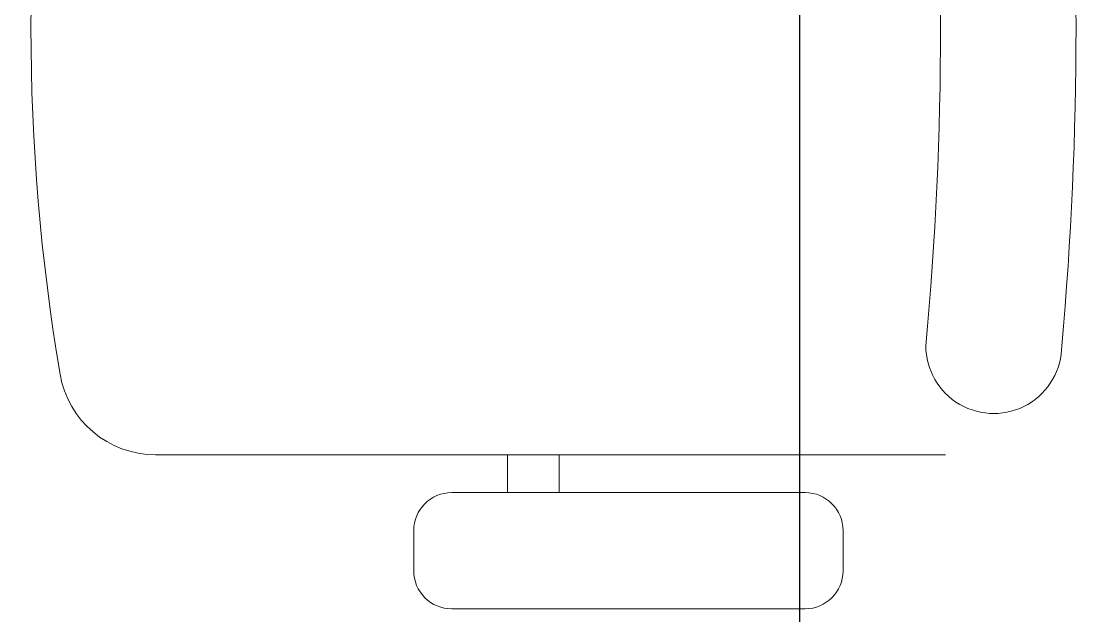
# Model space of a CAD drawing. Header units: inches. Extents: x -12418 to 57169, y -29325 to 19878.
# Drawn here: x 48198 to 48745, y -10513 to -10206 of the extents above; entities that cross this region are included whole.
import ezdxf

# ---------------------------------------------------------------- set-up
doc = ezdxf.new("R2010")
doc.units = ezdxf.units.IN
doc.header["$LTSCALE"] = 25
doc.header["$MEASUREMENT"] = 0
doc.layers.get('0').update_dxf_attribs({"color": 8})
doc.layers.add('00-Ground Floor$0$False Ceiling', color=251, linetype='Continuous')
doc.layers.add('00-Ground Floor$0$LOADING', color=253, linetype='Continuous', lineweight=5)
doc.layers.add('00-Ground Floor$0$NEW Wall', color=166, linetype='Continuous', lineweight=5)

# ---------------------------------------------------------------- blocks, each defined once
blk = doc.blocks.new('*X547')
at = {"color": 0}
for p, q in [((5, 3), (5, 3)), ((5, 3), (5, 3)), ((5, 3), (5, 3)), ((5, 3), (5, 3)), ((5, 3), (5, 3)), ((5, 3), (5, 3)), ((5, 3), (5, 3)), ((5, 3), (5, 3)), ((5, 3), (5, 3)), ((5, 3), (5, 3)), ((5, 3), (5, 3)), ((5, 3), (5, 3)), ((5, 3), (5, 3)), ((5, 3), (5, 3)), ((5, 3), (5, 3)), ((5, 3), (5, 3)), ((5, 3), (5, 3)), ((5, 3), (5, 3)), ((5, 3), (5, 3)), ((5, 3), (5, 3)), ((5, 3), (5, 3)), ((5, 3), (5, 3)), ((5, 3), (5, 3)), ((5, 3), (5, 3)), ((5, 3), (5, 3)), ((5, 3), (5, 3)), ((5, 3), (5, 3)), ((5, 3), (5, 3)), ((5, 3), (5, 3)), ((5, 3), (5, 3)), ((5, 3), (5, 3)), ((5, 3), (5, 3)), ((5, 3), (5, 3)), ((5, 3), (5, 3)), ((5, 3), (5, 3)), ((5, 3), (5, 3)), ((5, 3), (5, 3)), ((5, 3), (5, 3)), ((5, 3), (5, 3)), ((5, 3), (5, 3)), ((5, 3), (5, 3)), ((5, 3), (5, 3)), ((5, 3), (5, 3)), ((5, 3), (5, 3)), ((5, 3), (5, 3)), ((5, 3), (5, 3)), ((5, 3), (5, 3)), ((5, 3), (5, 3)), ((5, 3), (5, 3)), ((5, 3), (5, 3)), ((5, 3), (5, 3)), ((5, 3), (5, 3)), ((5, 3), (5, 3)), ((5, 3), (5, 3)), ((5, 3), (5, 3)), ((5, 3), (5, 3)), ((5, 3), (5, 3)), ((5, 3), (5, 3)), ((5, 3), (5, 3)), ((5, 3), (5, 3)), ((5, 3), (5, 3)), ((5, 3), (5, 3)), ((5, 3), (5, 3)), ((5, 3), (5, 3)), ((5, 3), (5, 3)), ((5, 3), (5, 3)), ((6, 3), (5, 3)), ((5, 3), (5, 3)), ((6, 3), (5, 3)), ((5, 3), (5, 3)), ((6, 3), (5, 3)), ((5, 3), (5, 3)), ((6, 3), (5, 3)), ((5, 3), (5, 3)), ((5, 3), (5, 3)), ((5, 3), (5, 3)), ((5, 3), (5, 3)), ((5, 3), (5, 3)), ((5, 3), (5, 3)), ((5, 3), (5, 3)), ((5, 3), (5, 3)), ((5, 3), (5, 3)), ((5, 3), (5, 3)), ((5, 3), (5, 3)), ((5, 3), (5, 3)), ((5, 3), (5, 3)), ((5, 3), (5, 3)), ((5, 3), (5, 3)), ((5, 3), (5, 3)), ((5, 3), (5, 3)), ((5, 3), (5, 3)), ((5, 3), (5, 3)), ((5, 3), (5, 3)), ((5, 3), (5, 3)), ((5, 3), (5, 3)), ((5, 3), (5, 3)), ((6, 3), (6, 3)), ((6, 3), (6, 3)), ((6, 3), (6, 3)), ((6, 3), (6, 3)), ((6, 3), (6, 3)), ((6, 3), (6, 3)), ((6, 3), (6, 3)), ((6, 3), (6, 3)), ((6, 3), (6, 3)), ((6, 3), (6, 3)), ((6, 3), (6, 3)), ((6, 3), (6, 3)), ((6, 3), (6, 3)), ((6, 3), (6, 3)), ((6, 3), (6, 3)), ((6, 3), (6, 3)), ((6, 3), (6, 3)), ((6, 3), (6, 3)), ((6, 3), (6, 3)), ((6, 3), (6, 3)), ((6, 3), (6, 3)), ((6, 3), (6, 3)), ((6, 3), (6, 3)), ((6, 3), (6, 3)), ((6, 3), (6, 3)), ((6, 3), (6, 3)), ((6, 3), (6, 3)), ((6, 3), (6, 3)), ((6, 3), (6, 3)), ((6, 3), (6, 3)), ((6, 3), (6, 3)), ((6, 3), (6, 3)), ((6, 3), (6, 3)), ((6, 3), (6, 3)), ((6, 3), (6, 3)), ((6, 3), (6, 3)), ((6, 3), (6, 3)), ((6, 3), (6, 3)), ((6, 3), (6, 3)), ((6, 3), (6, 3)), ((6, 3), (6, 3)), ((6, 3), (6, 3)), ((6, 3), (6, 3)), ((6, 3), (6, 3)), ((6, 3), (6, 3)), ((6, 3), (6, 3)), ((6, 3), (6, 3)), ((6, 3), (6, 3)), ((6, 3), (6, 3)), ((6, 3), (6, 3)), ((6, 3), (6, 3)), ((6, 3), (6, 3)), ((6, 3), (6, 3)), ((6, 3), (6, 3)), ((6, 3), (6, 3)), ((6, 3), (6, 3)), ((6, 3), (6, 3)), ((6, 3), (6, 3)), ((6, 3), (6, 3)), ((6, 3), (6, 3)), ((6, 3), (6, 3)), ((6, 3), (6, 3)), ((6, 3), (6, 3)), ((6, 3), (6, 3)), ((6, 3), (6, 3)), ((6, 3), (6, 3)), ((6, 3), (6, 3)), ((6, 3), (6, 3)), ((6, 3), (6, 3)), ((6, 3), (6, 3)), ((6, 3), (6, 3)), ((6, 3), (6, 3)), ((6, 3), (6, 3)), ((6, 3), (6, 3)), ((6, 3), (6, 3)), ((6, 3), (6, 3)), ((6, 3), (6, 3)), ((6, 3), (6, 3)), ((6, 3), (6, 3)), ((6, 3), (6, 3)), ((6, 3), (6, 3)), ((6, 3), (6, 3)), ((6, 3), (6, 3)), ((6, 3), (6, 3)), ((6, 3), (6, 3)), ((6, 3), (6, 3)), ((6, 3), (6, 3)), ((6, 3), (6, 3)), ((6, 3), (6, 3)), ((6, 3), (6, 3)), ((6, 3), (6, 3)), ((6, 3), (6, 3)), ((6, 3), (6, 3)), ((6, 3), (6, 3)), ((6, 3), (6, 3)), ((6, 3), (6, 3)), ((6, 3), (6, 3)), ((6, 3), (6, 3)), ((6, 3), (6, 3)), ((6, 3), (6, 3)), ((6, 3), (6, 3)), ((6, 3), (6, 3)), ((6, 3), (6, 3)), ((6, 3), (6, 3)), ((6, 3), (6, 3)), ((6, 3), (6, 3)), ((6, 3), (6, 3)), ((6, 3), (6, 3)), ((6, 3), (6, 3)), ((6, 3), (6, 3)), ((6, 3), (6, 3)), ((6, 3), (6, 3)), ((6, 3), (6, 3)), ((6, 3), (6, 3)), ((6, 3), (6, 3)), ((6, 3), (6, 3)), ((6, 3), (6, 3)), ((6, 3), (6, 3)), ((6, 3), (6, 3)), ((6, 3), (6, 3)), ((6, 3), (6, 3)), ((6, 3), (6, 3)), ((6, 3), (6, 3)), ((6, 3), (6, 3)), ((6, 3), (6, 3)), ((6, 3), (6, 3)), ((6, 3), (6, 3)), ((6, 3), (6, 3)), ((6, 3), (6, 3)), ((6, 3), (6, 3)), ((6, 3), (6, 3)), ((6, 3), (6, 3)), ((6, 3), (6, 3)), ((6, 3), (6, 3)), ((6, 3), (6, 3)), ((6, 3), (6, 3)), ((6, 3), (6, 3)), ((6, 3), (6, 3)), ((6, 3), (6, 3)), ((6, 3), (6, 3)), ((6, 3), (6, 3)), ((6, 3), (6, 3)), ((6, 3), (6, 3)), ((6, 3), (6, 3)), ((6, 3), (6, 3)), ((6, 3), (6, 3)), ((6, 3), (6, 3)), ((6, 3), (6, 3)), ((6, 3), (6, 3)), ((6, 3), (6, 3)), ((6, 3), (6, 3)), ((6, 3), (6, 3)), ((6, 3), (6, 3)), ((6, 3), (6, 3)), ((6, 3), (6, 3)), ((6, 3), (6, 3)), ((6, 3), (6, 3)), ((6, 3), (6, 3)), ((6, 3), (6, 3)), ((6, 3), (6, 3)), ((6, 3), (6, 3)), ((6, 3), (6, 3)), ((6, 3), (6, 3)), ((6, 3), (6, 3)), ((6, 3), (6, 3)), ((6, 3), (6, 3)), ((6, 3), (6, 3)), ((6, 3), (6, 3)), ((6, 3), (6, 3)), ((6, 3), (6, 3)), ((6, 3), (6, 3)), ((6, 3), (6, 3)), ((6, 3), (6, 3)), ((6, 3), (6, 3)), ((6, 3), (6, 3)), ((6, 3), (6, 3)), ((6, 3), (6, 3)), ((6, 3), (6, 3)), ((6, 3), (6, 3)), ((6, 3), (6, 3)), ((6, 3), (6, 3)), ((6, 3), (6, 3)), ((6, 3), (6, 3)), ((6, 3), (6, 3)), ((6, 3), (6, 3)), ((6, 3), (6, 3)), ((6, 3), (6, 3)), ((6, 3), (6, 3)), ((6, 3), (6, 3)), ((6, 3), (6, 3)), ((6, 3), (6, 3)), ((6, 3), (6, 3)), ((6, 3), (6, 3)), ((6, 3), (6, 3)), ((6, 3), (6, 3)), ((6, 3), (6, 3)), ((6, 3), (6, 3)), ((6, 3), (6, 3)), ((6, 3), (6, 3)), ((6, 3), (6, 3)), ((6, 3), (6, 3)), ((6, 3), (6, 3)), ((6, 3), (6, 3)), ((6, 3), (6, 3)), ((6, 3), (5, 3)), ((6, 3), (5, 3)), ((6, 3), (5, 3)), ((6, 3), (5, 3)), ((6, 3), (5, 3)), ((6, 3), (6, 3)), ((6, 3), (6, 3)), ((6, 3), (6, 3)), ((6, 3), (6, 3)), ((6, 3), (6, 3)), ((6, 3), (6, 3)), ((6, 3), (6, 3)), ((6, 3), (6, 3)), ((6, 3), (6, 3)), ((6, 3), (6, 3)), ((6, 3), (6, 3)), ((6, 3), (6, 3)), ((6, 3), (6, 3)), ((6, 3), (6, 3)), ((6, 3), (6, 3)), ((6, 3), (6, 3)), ((6, 3), (6, 3)), ((6, 3), (6, 3)), ((6, 3), (6, 3)), ((6, 3), (6, 3)), ((6, 3), (6, 3)), ((6, 3), (6, 3)), ((6, 3), (6, 3)), ((6, 3), (6, 3)), ((6, 3), (6, 3)), ((6, 3), (6, 3)), ((6, 3), (6, 3)), ((6, 3), (6, 3)), ((6, 3), (6, 3)), ((6, 3), (6, 3)), ((6, 3), (6, 3)), ((6, 3), (6, 3)), ((6, 3), (6, 3)), ((6, 3), (6, 3)), ((6, 3), (6, 3)), ((6, 3), (6, 3)), ((6, 3), (6, 3)), ((6, 3), (6, 3)), ((6, 3), (6, 3)), ((6, 3), (6, 3)), ((6, 3), (6, 3)), ((6, 3), (6, 3)), ((6, 3), (6, 3)), ((6, 3), (6, 3)), ((6, 3), (6, 3)), ((6, 3), (6, 3)), ((6, 3), (6, 3)), ((6, 3), (6, 3)), ((6, 3), (6, 3)), ((6, 3), (6, 3)), ((6, 3), (6, 3)), ((6, 3), (6, 3)), ((6, 3), (6, 3)), ((6, 3), (6, 3)), ((6, 3), (6, 3)), ((6, 3), (6, 3)), ((6, 3), (6, 3)), ((6, 3), (6, 3)), ((6, 3), (6, 3)), ((6, 3), (6, 3)), ((6, 3), (6, 3)), ((6, 3), (6, 3)), ((6, 3), (6, 3)), ((6, 3), (6, 3)), ((6, 3), (6, 3)), ((6, 3), (6, 3)), ((6, 3), (6, 3)), ((6, 3), (6, 3)), ((6, 3), (6, 3)), ((6, 3), (6, 3)), ((6, 3), (6, 3)), ((6, 3), (6, 3)), ((6, 3), (6, 3)), ((6, 3), (6, 3)), ((6, 3), (6, 3)), ((6, 3), (6, 3)), ((6, 3), (6, 3)), ((6, 3), (6, 3)), ((6, 3), (6, 3)), ((6, 3), (6, 3)), ((6, 3), (6, 3)), ((6, 3), (6, 3)), ((6, 3), (6, 3)), ((6, 3), (6, 3)), ((6, 3), (6, 3)), ((6, 3), (6, 3)), ((6, 3), (6, 3)), ((6, 3), (6, 3)), ((6, 3), (6, 3)), ((6, 3), (6, 3)), ((6, 3), (6, 3)), ((6, 3), (6, 3)), ((6, 3), (6, 3)), ((6, 3), (6, 3)), ((6, 3), (6, 3)), ((6, 3), (6, 3)), ((6, 3), (6, 3)), ((6, 3), (6, 3)), ((6, 3), (6, 3)), ((6, 3), (6, 3)), ((6, 3), (6, 3)), ((6, 3), (6, 3)), ((6, 3), (6, 3)), ((6, 3), (6, 3)), ((6, 3), (6, 3)), ((6, 3), (6, 3)), ((6, 3), (6, 3)), ((6, 3), (6, 3)), ((6, 3), (6, 3)), ((6, 3), (6, 3)), ((6, 3), (6, 3)), ((6, 3), (6, 3)), ((6, 3), (6, 3)), ((6, 3), (6, 3)), ((6, 3), (6, 3)), ((6, 3), (6, 3)), ((6, 3), (6, 3)), ((6, 3), (6, 3)), ((6, 3), (6, 3)), ((6, 3), (6, 3)), ((6, 3), (6, 3)), ((6, 3), (6, 3)), ((6, 3), (6, 3)), ((6, 3), (6, 3)), ((6, 3), (6, 3)), ((6, 3), (6, 3)), ((6, 3), (6, 3)), ((6, 3), (6, 3)), ((6, 3), (6, 3)), ((6, 3), (6, 3)), ((6, 3), (6, 3)), ((6, 3), (6, 3)), ((6, 3), (6, 3)), ((6, 3), (6, 3)), ((6, 3), (6, 3)), ((6, 3), (6, 3)), ((6, 3), (6, 3)), ((6, 3), (6, 3)), ((6, 3), (6, 3)), ((6, 3), (6, 3)), ((6, 3), (6, 3)), ((6, 3), (6, 3)), ((6, 3), (6, 3)), ((6, 3), (6, 3)), ((6, 3), (6, 3)), ((6, 3), (6, 3)), ((6, 3), (6, 3)), ((6, 3), (6, 3)), ((6, 3), (6, 3)), ((6, 3), (6, 3)), ((6, 3), (6, 3)), ((6, 3), (6, 3)), ((6, 3), (6, 3)), ((6, 3), (6, 3)), ((6, 3), (6, 3)), ((6, 3), (6, 3)), ((6, 3), (6, 3)), ((6, 3), (6, 3)), ((6, 3), (6, 3)), ((6, 3), (6, 3)), ((6, 3), (6, 3)), ((6, 3), (6, 3)), ((6, 3), (6, 3)), ((6, 3), (6, 3)), ((6, 3), (6, 3)), ((6, 3), (6, 3)), ((6, 3), (6, 3)), ((6, 3), (6, 3)), ((6, 3), (6, 3)), ((6, 3), (6, 3)), ((6, 3), (6, 3)), ((6, 3), (6, 3)), ((6, 3), (6, 3)), ((6, 3), (6, 3)), ((6, 3), (6, 3)), ((6, 3), (6, 3)), ((6, 3), (6, 3)), ((6, 3), (6, 3)), ((6, 3), (6, 3)), ((6, 3), (6, 3)), ((6, 3), (6, 3)), ((6, 3), (6, 3)), ((6, 3), (6, 3)), ((6, 3), (6, 3)), ((6, 3), (6, 3)), ((6, 3), (6, 3)), ((6, 3), (6, 3)), ((6, 3), (6, 3)), ((6, 3), (6, 3)), ((6, 3), (6, 3)), ((6, 3), (6, 3)), ((6, 3), (6, 3)), ((6, 3), (6, 3)), ((6, 3), (6, 3)), ((6, 3), (6, 3)), ((6, 3), (6, 3)), ((6, 3), (6, 3)), ((6, 3), (6, 3)), ((6, 3), (6, 3)), ((6, 3), (6, 3)), ((6, 3), (6, 3)), ((6, 3), (6, 3)), ((6, 3), (6, 3)), ((6, 3), (6, 3)), ((6, 3), (6, 3)), ((6, 3), (6, 3)), ((6, 3), (6, 3)), ((6, 3), (6, 3)), ((6, 3), (6, 3)), ((6, 3), (6, 3)), ((6, 3), (6, 3)), ((6, 3), (6, 3)), ((6, 3), (6, 3)), ((6, 3), (6, 3)), ((6, 3), (6, 3)), ((6, 3), (6, 3)), ((6, 3), (6, 3)), ((6, 3), (6, 3)), ((6, 3), (6, 3)), ((6, 3), (6, 3)), ((6, 3), (6, 3)), ((6, 3), (6, 3)), ((6, 3), (6, 3)), ((6, 3), (6, 3)), ((6, 3), (6, 3)), ((6, 3), (6, 3)), ((6, 3), (6, 3)), ((6, 3), (6, 3)), ((6, 3), (6, 3)), ((6, 3), (6, 3)), ((6, 3), (6, 3)), ((6, 3), (6, 3)), ((6, 3), (6, 3)), ((6, 3), (6, 3)), ((6, 3), (6, 3)), ((6, 3), (6, 3)), ((6, 3), (6, 3)), ((6, 3), (6, 3)), ((6, 3), (6, 3)), ((6, 3), (6, 3)), ((6, 3), (6, 3)), ((6, 3), (6, 3)), ((6, 3), (6, 3)), ((6, 3), (6, 3)), ((6, 3), (6, 3)), ((6, 3), (6, 3)), ((6, 3), (6, 3)), ((6, 3), (6, 3)), ((6, 3), (6, 3)), ((6, 3), (6, 3)), ((6, 3), (6, 3)), ((6, 3), (6, 3)), ((6, 3), (6, 3)), ((6, 3), (6, 3)), ((6, 3), (6, 3)), ((6, 3), (6, 3)), ((6, 3), (6, 3)), ((6, 3), (6, 3)), ((6, 3), (6, 3)), ((6, 3), (6, 3)), ((6, 3), (6, 3)), ((6, 3), (6, 3)), ((6, 3), (6, 3)), ((6, 3), (6, 3)), ((6, 3), (6, 3)), ((6, 3), (6, 3)), ((6, 3), (6, 3)), ((6, 3), (6, 3)), ((6, 3), (6, 3)), ((6, 3), (6, 3)), ((6, 3), (6, 3)), ((6, 3), (6, 3)), ((6, 3), (6, 3)), ((6, 3), (6, 3)), ((6, 3), (6, 3)), ((6, 3), (6, 3)), ((6, 3), (6, 3)), ((6, 3), (6, 3)), ((6, 3), (6, 3)), ((6, 3), (6, 3)), ((6, 3), (6, 3)), ((6, 3), (6, 3)), ((6, 3), (6, 3)), ((6, 3), (6, 3)), ((6, 3), (6, 3)), ((6, 3), (6, 3)), ((6, 3), (6, 3)), ((6, 3), (6, 3)), ((6, 3), (6, 3)), ((6, 3), (6, 3)), ((6, 3), (6, 3)), ((6, 3), (6, 3)), ((6, 3), (6, 3)), ((6, 3), (6, 3)), ((6, 3), (6, 3)), ((6, 3), (6, 3)), ((6, 3), (6, 3)), ((6, 3), (6, 3)), ((6, 3), (6, 3)), ((6, 3), (6, 3)), ((6, 3), (6, 3)), ((6, 3), (6, 3)), ((6, 3), (6, 3)), ((6, 3), (6, 3)), ((6, 3), (6, 3)), ((6, 3), (6, 3)), ((6, 3), (6, 3)), ((6, 3), (6, 3)), ((6, 3), (6, 3)), ((6, 3), (6, 3)), ((6, 3), (6, 3)), ((6, 3), (6, 3)), ((6, 3), (6, 3)), ((6, 3), (6, 3)), ((6, 3), (6, 3)), ((6, 3), (6, 3)), ((6, 3), (6, 3))]:
    blk.add_line(p, q, dxfattribs=at)
blk = doc.blocks.new('*X548')
at = {"color": 0}
for p, q in [((13, 1), (13, 1)), ((13, 1), (13, 1)), ((13, 1), (13, 1)), ((13, 1), (13, 1)), ((13, 1), (13, 1)), ((13, 1), (13, 1)), ((13, 1), (13, 1)), ((13, 1), (13, 1)), ((13, 1), (13, 1)), ((13, 1), (13, 1)), ((13, 1), (13, 1)), ((13, 1), (13, 1)), ((13, 1), (13, 1)), ((13, 1), (13, 1)), ((13, 1), (13, 1)), ((13, 1), (14, 1)), ((13, 1), (14, 1)), ((13, 1), (14, 1)), ((13, 1), (13, 1)), ((13, 1), (13, 1)), ((13, 1), (13, 1)), ((13, 1), (13, 1)), ((13, 1), (13, 1)), ((13, 1), (13, 1)), ((13, 1), (13, 1)), ((13, 1), (13, 1)), ((13, 1), (13, 1)), ((13, 1), (13, 1)), ((13, 1), (13, 1)), ((13, 1), (13, 1)), ((13, 1), (13, 1)), ((13, 1), (13, 1)), ((13, 1), (13, 1)), ((13, 1), (13, 1)), ((13, 1), (13, 1)), ((13, 1), (13, 1)), ((13, 1), (13, 1)), ((13, 1), (13, 1)), ((13, 1), (13, 1)), ((13, 1), (13, 1)), ((13, 1), (13, 1)), ((13, 1), (13, 1)), ((13, 1), (13, 1)), ((13, 1), (13, 1)), ((13, 1), (13, 1)), ((13, 1), (13, 1)), ((13, 1), (13, 1)), ((13, 1), (13, 1)), ((13, 1), (13, 1)), ((13, 1), (13, 1)), ((13, 1), (13, 1)), ((13, 1), (13, 1)), ((13, 1), (13, 1)), ((13, 1), (13, 1)), ((13, 1), (13, 1)), ((13, 1), (13, 1)), ((13, 1), (13, 1)), ((13, 1), (13, 1)), ((13, 1), (13, 1)), ((13, 1), (13, 1)), ((13, 1), (13, 1)), ((13, 1), (13, 1)), ((13, 1), (13, 1)), ((13, 1), (13, 1)), ((13, 1), (13, 1)), ((13, 1), (13, 1)), ((13, 1), (13, 1)), ((13, 1), (13, 1)), ((13, 1), (13, 1)), ((13, 1), (13, 1)), ((13, 1), (13, 1)), ((13, 1), (13, 1)), ((13, 1), (13, 1)), ((13, 1), (13, 1)), ((13, 1), (13, 1)), ((13, 1), (13, 1)), ((13, 1), (13, 1)), ((13, 1), (13, 1)), ((13, 1), (13, 1)), ((13, 1), (13, 1)), ((13, 1), (13, 1)), ((13, 1), (13, 1)), ((13, 1), (13, 1)), ((13, 1), (13, 1)), ((13, 1), (13, 1)), ((13, 1), (13, 1)), ((13, 1), (13, 1)), ((13, 1), (13, 1)), ((13, 1), (13, 1)), ((13, 1), (13, 1)), ((13, 1), (13, 1)), ((13, 1), (13, 1)), ((13, 1), (13, 1)), ((13, 1), (13, 1)), ((13, 1), (13, 1)), ((13, 1), (13, 1)), ((13, 1), (13, 1)), ((13, 1), (13, 1)), ((13, 1), (13, 1)), ((13, 1), (13, 1)), ((13, 1), (13, 1)), ((13, 1), (13, 1)), ((13, 1), (13, 1)), ((13, 1), (13, 1)), ((13, 1), (13, 1)), ((13, 1), (13, 1)), ((13, 1), (13, 1)), ((13, 1), (13, 1)), ((13, 1), (13, 1)), ((13, 1), (13, 1)), ((13, 1), (13, 1)), ((13, 1), (13, 1)), ((13, 1), (13, 1)), ((13, 1), (13, 1)), ((13, 1), (13, 1)), ((13, 1), (13, 1)), ((13, 1), (13, 1)), ((13, 1), (13, 1)), ((13, 1), (13, 1)), ((13, 1), (13, 1)), ((13, 1), (13, 1)), ((13, 1), (13, 1)), ((13, 1), (13, 1)), ((13, 1), (14, 1)), ((13, 0), (13, 0)), ((13, 0), (13, 0)), ((13, 0), (13, 0)), ((13, 0), (13, 0)), ((13, 0), (13, 0)), ((13, 0), (13, 0)), ((13, 0), (13, 0)), ((13, 0), (13, 0)), ((13, 0), (13, 0)), ((13, 0), (13, 0)), ((13, 0), (13, 0)), ((13, 0), (13, 0)), ((13, 0), (13, 0)), ((13, 0), (13, 0)), ((13, 0), (13, 0)), ((13, 0), (13, 0)), ((13, 0), (13, 0)), ((13, 0), (13, 0)), ((13, 0), (13, 0)), ((13, 0), (13, 0)), ((13, 0), (13, 0)), ((13, 0), (13, 0)), ((13, 0), (13, 0)), ((13, 0), (13, 0)), ((13, 0), (13, 0)), ((13, 0), (13, 0)), ((13, 0), (13, 0)), ((13, 0), (13, 0)), ((13, 0), (13, 0)), ((13, 0), (13, 0)), ((13, 0), (13, 0)), ((13, 0), (13, 0)), ((13, 0), (13, 0)), ((13, 0), (13, 0)), ((13, 0), (13, 0)), ((13, 0), (13, 0)), ((13, 0), (13, 0)), ((13, 0), (13, 0)), ((13, 0), (13, 0)), ((13, 0), (13, 0)), ((13, 0), (13, 0)), ((13, 0), (13, 0)), ((13, 0), (13, 0)), ((13, 0), (13, 0)), ((13, 0), (13, 0)), ((13, 0), (13, 0)), ((13, 0), (13, 0)), ((13, 0), (13, 0)), ((13, 0), (14, 0)), ((13, 0), (14, 0)), ((13, 0), (13, 0)), ((13, 0), (14, 0)), ((14, 1), (14, 1)), ((14, 1), (14, 1)), ((14, 1), (14, 1)), ((14, 1), (14, 1)), ((14, 1), (14, 1)), ((14, 1), (14, 1)), ((14, 1), (14, 1)), ((14, 1), (14, 1)), ((14, 1), (14, 1)), ((14, 1), (14, 1)), ((14, 1), (14, 1)), ((14, 1), (14, 1)), ((14, 1), (14, 1)), ((14, 1), (14, 1)), ((14, 1), (14, 1)), ((14, 1), (14, 1)), ((14, 1), (14, 1)), ((14, 1), (14, 1)), ((14, 1), (14, 1)), ((14, 1), (14, 1)), ((14, 1), (14, 1)), ((14, 1), (14, 1)), ((14, 1), (14, 1)), ((14, 1), (14, 1)), ((14, 1), (14, 1)), ((14, 1), (14, 1)), ((14, 1), (14, 1)), ((14, 1), (14, 1)), ((14, 1), (14, 1)), ((14, 1), (14, 1)), ((14, 1), (14, 1)), ((14, 1), (14, 1)), ((14, 1), (14, 1)), ((14, 1), (14, 1)), ((14, 1), (14, 1)), ((14, 1), (14, 1)), ((14, 1), (14, 1)), ((14, 1), (14, 1)), ((14, 1), (14, 1)), ((14, 1), (14, 1)), ((14, 1), (14, 1)), ((14, 1), (14, 1)), ((14, 1), (14, 1)), ((14, 1), (14, 1)), ((14, 1), (14, 1)), ((14, 1), (14, 1)), ((14, 1), (14, 1)), ((14, 1), (14, 1)), ((14, 1), (14, 1)), ((14, 1), (14, 1)), ((14, 1), (14, 1)), ((14, 1), (14, 1)), ((14, 1), (14, 1)), ((14, 1), (14, 1)), ((14, 1), (14, 1)), ((14, 1), (14, 1)), ((14, 1), (14, 1)), ((14, 1), (14, 1)), ((14, 1), (14, 1)), ((14, 1), (14, 1)), ((14, 1), (14, 1)), ((14, 1), (14, 1)), ((14, 1), (14, 1)), ((14, 1), (14, 1)), ((14, 1), (14, 1)), ((14, 1), (14, 1)), ((14, 1), (14, 1)), ((14, 1), (14, 1)), ((14, 1), (14, 1)), ((14, 1), (14, 1)), ((14, 1), (14, 1)), ((14, 1), (14, 1)), ((14, 1), (14, 1)), ((14, 1), (14, 1)), ((14, 1), (14, 1)), ((14, 1), (14, 1)), ((14, 1), (14, 1)), ((14, 1), (14, 1)), ((14, 1), (14, 1)), ((14, 1), (14, 1)), ((14, 1), (14, 1)), ((14, 1), (14, 1)), ((14, 1), (14, 1)), ((14, 1), (14, 1)), ((14, 1), (14, 1)), ((14, 1), (14, 1)), ((14, 1), (14, 1)), ((14, 1), (14, 1)), ((14, 1), (14, 1)), ((14, 1), (14, 1)), ((14, 1), (14, 1)), ((14, 1), (14, 1)), ((14, 1), (14, 1)), ((14, 1), (14, 1)), ((14, 0), (14, 0)), ((14, 0), (14, 0)), ((14, 0), (14, 0)), ((14, 0), (14, 0)), ((14, 0), (14, 0)), ((14, 0), (14, 0)), ((14, 0), (14, 0)), ((14, 0), (14, 0)), ((14, 0), (14, 0)), ((14, 0), (14, 0)), ((14, 0), (14, 0)), ((14, 0), (14, 0)), ((14, 0), (14, 0)), ((14, 0), (14, 0)), ((14, 0), (14, 0)), ((14, 0), (14, 0)), ((14, 0), (14, 0)), ((14, 0), (14, 0)), ((14, 0), (14, 0)), ((14, 0), (14, 0)), ((14, 0), (14, 0)), ((14, 0), (14, 0)), ((14, 0), (14, 0)), ((14, 0), (14, 0)), ((14, 0), (14, 0)), ((14, 0), (14, 0)), ((14, 0), (14, 0)), ((14, 0), (14, 0)), ((14, 0), (14, 0)), ((14, 0), (14, 0)), ((14, 0), (14, 0)), ((14, 0), (14, 0)), ((14, 0), (14, 0)), ((14, 0), (14, 0)), ((14, 0), (14, 0)), ((14, 0), (14, 0)), ((14, 0), (14, 0)), ((14, 0), (14, 0)), ((14, 0), (14, 0)), ((14, 0), (14, 0)), ((14, 0), (14, 0)), ((14, 0), (14, 0)), ((14, 0), (14, 0)), ((14, 0), (14, 0)), ((14, 0), (14, 0)), ((14, 0), (14, 0)), ((14, 0), (14, 0)), ((14, 0), (14, 0)), ((13, 0), (13, 0)), ((13, 0), (14, 0)), ((13, 0), (13, 0)), ((13, 0), (14, 0)), ((13, 0), (13, 0)), ((13, 0), (14, 0)), ((13, 0), (13, 0)), ((13, 0), (13, 0)), ((13, 0), (13, 0)), ((13, 0), (13, 0)), ((13, 0), (14, 0)), ((13, 0), (13, 0)), ((13, 0), (14, 0)), ((13, 0), (13, 0)), ((13, 0), (14, 0)), ((13, 0), (13, 0)), ((13, 0), (14, 0)), ((13, 0), (13, 0)), ((13, 0), (14, 0)), ((13, 0), (13, 0)), ((13, 0), (14, 0)), ((13, 0), (13, 0)), ((13, 0), (14, 0)), ((13, 0), (13, 0)), ((13, 0), (13, 0)), ((13, 0), (13, 0)), ((13, 0), (14, 0)), ((13, 0), (13, 0)), ((13, 0), (14, 0)), ((13, 0), (13, 0)), ((13, 0), (14, 0)), ((13, 0), (13, 0)), ((13, 0), (14, 0)), ((13, 0), (13, 0)), ((13, 0), (13, 0)), ((13, 0), (13, 0)), ((13, 0), (13, 0)), ((13, 0), (13, 0)), ((13, 0), (13, 0)), ((13, 0), (13, 0)), ((13, 0), (13, 0)), ((13, 0), (13, 0)), ((13, 0), (13, 0)), ((13, 0), (13, 0)), ((13, 0), (13, 0)), ((13, 0), (13, 0)), ((13, 0), (13, 0)), ((13, 0), (13, 0)), ((13, 0), (13, 0)), ((13, 0), (13, 0)), ((13, 0), (13, 0)), ((13, 0), (13, 0)), ((13, 0), (13, 0)), ((13, 0), (13, 0)), ((13, 0), (13, 0)), ((13, 0), (13, 0)), ((13, 0), (13, 0)), ((13, 0), (13, 0)), ((13, 0), (13, 0)), ((13, 0), (13, 0)), ((13, 0), (13, 0)), ((13, 0), (13, 0)), ((13, 0), (13, 0)), ((13, 0), (13, 0)), ((13, -1), (13, -1)), ((13, -1), (13, -1)), ((13, -1), (13, -1)), ((13, -1), (13, -1)), ((13, -1), (13, -1)), ((13, -1), (14, -1)), ((13, -1), (13, -1)), ((14, 0), (14, 0)), ((14, 0), (14, 0)), ((14, 0), (14, 0)), ((14, 0), (14, 0)), ((14, 0), (14, 0)), ((14, 0), (14, 0)), ((14, 0), (14, 0)), ((14, 0), (14, 0)), ((14, 0), (14, 0)), ((14, 0), (14, 0)), ((14, 0), (14, 0)), ((14, 0), (14, 0)), ((14, 0), (14, 0)), ((14, 0), (14, 0)), ((14, 0), (14, 0)), ((13, 0), (14, 0)), ((14, 0), (14, 0)), ((14, 0), (14, 0)), ((14, 0), (14, 0)), ((14, 0), (14, 0)), ((14, 0), (14, 0)), ((14, 0), (14, 0)), ((14, 0), (14, 0)), ((14, 0), (14, 0)), ((14, 0), (14, 0)), ((14, 0), (14, 0)), ((14, 0), (14, 0)), ((14, 0), (14, 0)), ((14, 0), (14, 0)), ((14, 0), (14, 0)), ((14, 0), (14, 0)), ((14, 0), (14, 0)), ((14, 0), (14, 0)), ((14, 0), (14, 0)), ((14, 0), (14, 0)), ((14, 0), (14, 0)), ((14, 0), (14, 0)), ((14, 0), (14, 0)), ((14, 0), (14, 0)), ((14, 0), (14, 0)), ((14, 0), (14, 0)), ((14, 0), (14, 0)), ((14, 0), (14, 0)), ((14, 0), (14, 0)), ((14, 0), (14, 0)), ((14, 0), (14, 0)), ((14, 0), (14, 0)), ((14, 0), (14, 0)), ((14, 0), (14, 0)), ((14, 0), (14, 0)), ((14, -1), (14, -1)), ((14, -1), (14, -1)), ((14, -1), (14, -1)), ((14, -1), (14, -1)), ((14, -1), (14, -1))]:
    blk.add_line(p, q, dxfattribs=at)
blk = doc.blocks.new('00-Ground Floor$0$GF21018-P')
at = {"color": 0}
for p, q in [((0.22049, 0.47563), (0.22049, 0.0675)), ((0.25963, 0.34221), (0.2804, 0.34221)), ((0.24001, 0.32259), (0.24001, 0.14)), ((0.30001, 0.32259), (0.30001, 0.14)), ((0.22049, 0.29372), (0.24001, 0.29372)), ((0.22049, 0.26708), (0.24001, 0.26708)), ((0.25963, 0.12039), (0.2804, 0.12039))]:
    blk.add_line(p, q, dxfattribs=at)
for points in [[(0.24001, 0.29372), (0.24001, 0.29372), (0.24001, 0.29372), (0.24001, 0.29372), (0.24001, 0.29372), (0.24001, 0.29372), (0.24001, 0.29372), (0.24001, 0.29372), (0.24001, 0.29372), (0.24001, 0.29372), (0.24001, 0.29372), (0.24001, 0.29372), (0.24001, 0.29372), (0.24001, 0.29372), (0.24001, 0.29372), (0.24001, 0.29372), (0.24001, 0.29372), (0.24001, 0.29372), (0.24001, 0.29372), (0.24001, 0.29372), (0.24001, 0.29372), (0.24001, 0.29372), (0.24001, 0.29372), (0.24001, 0.29372), (0.24001, 0.29372), (0.24001, 0.29372), (0.24001, 0.29372), (0.24001, 0.29372), (0.24001, 0.29372), (0.24001, 0.29372), (0.24001, 0.29372), (0.24001, 0.29372), (0.24001, 0.29372), (0.24001, 0.29372), (0.24001, 0.29372), (0.24001, 0.29372), (0.24001, 0.29372), (0.24001, 0.29372), (0.24001, 0.29372), (0.24001, 0.29372), (0.24001, 0.29372), (0.24001, 0.29372), (0.24001, 0.29372), (0.24001, 0.29372), (0.24001, 0.29372), (0.24001, 0.29372), (0.24001, 0.29372), (0.24001, 0.29372), (0.24001, 0.29372), (0.24001, 0.29372), (0.24001, 0.29372), (0.24001, 0.29372), (0.24001, 0.29372), (0.24001, 0.29372), (0.24001, 0.29372), (0.24001, 0.29372), (0.24001, 0.29372), (0.24001, 0.29372), (0.24001, 0.29372), (0.24001, 0.29372), (0.24001, 0.29372), (0.24001, 0.29372), (0.24001, 0.29372), (0.24001, 0.29372), (0.24001, 0.29372), (0.24001, 0.29372), (0.24001, 0.29372), (0.24001, 0.29372), (0.24001, 0.29372), (0.24001, 0.29372), (0.24001, 0.29372), (0.24001, 0.29372), (0.24001, 0.29372), (0.24001, 0.29372), (0.24001, 0.29372), (0.24001, 0.29372), (0.24001, 0.29372), (0.24001, 0.29372), (0.24001, 0.29372), (0.24001, 0.29372), (0.24001, 0.29372), (0.24001, 0.29372), (0.24001, 0.29372), (0.24001, 0.29372), (0.24001, 0.29372), (0.24001, 0.29372), (0.24001, 0.29372), (0.24001, 0.29372), (0.24001, 0.29372), (0.24001, 0.29372), (0.24001, 0.29372), (0.24001, 0.29372), (0.24001, 0.29372), (0.24001, 0.29372), (0.24001, 0.29372), (0.24001, 0.29372), (0.24001, 0.29372), (0.24001, 0.29372), (0.24001, 0.29372), (0.24001, 0.29372), (0.24001, 0.29372), (0.24001, 0.29372), (0.24001, 0.29372), (0.24001, 0.29372), (0.24001, 0.29372), (0.24001, 0.29372), (0.24001, 0.29372), (0.24001, 0.29372), (0.24001, 0.29372), (0.24001, 0.29372), (0.24001, 0.29372), (0.24001, 0.29372), (0.24001, 0.29372), (0.24001, 0.29372), (0.24001, 0.29372), (0.24001, 0.29372), (0.24001, 0.29372), (0.24001, 0.29372), (0.24001, 0.29372), (0.24001, 0.29372), (0.24001, 0.29372), (0.24001, 0.29372), (0.24001, 0.29372), (0.24001, 0.29372), (0.24001, 0.29372), (0.24001, 0.29372), (0.24001, 0.29372), (0.24001, 0.29372), (0.24001, 0.29372), (0.24001, 0.29372), (0.24001, 0.29372), (0.24001, 0.29372), (0.24001, 0.29372), (0.24001, 0.29372), (0.24001, 0.29372), (0.24001, 0.29372), (0.24001, 0.29372), (0.24001, 0.29372), (0.24001, 0.29372), (0.24001, 0.29372), (0.24001, 0.29372), (0.24001, 0.29372), (0.24001, 0.29372), (0.24001, 0.29372), (0.24001, 0.29372), (0.24001, 0.29372), (0.24001, 0.29372), (0.24001, 0.29372), (0.24001, 0.29372), (0.24001, 0.29372), (0.24001, 0.29372), (0.24001, 0.29372), (0.24001, 0.29372), (0.24001, 0.29372), (0.24001, 0.29372), (0.24001, 0.29372), (0.24001, 0.29372), (0.24001, 0.29372), (0.24001, 0.29372), (0.24001, 0.29372), (0.24001, 0.29372), (0.24001, 0.29372), (0.24001, 0.29372), (0.24001, 0.29372), (0.24001, 0.29372), (0.24001, 0.29372), (0.24001, 0.29372), (0.24001, 0.29372), (0.24001, 0.29372), (0.24001, 0.29372), (0.24001, 0.29372), (0.24001, 0.29372), (0.24001, 0.29372), (0.24001, 0.29372), (0.24001, 0.29372), (0.24001, 0.29372), (0.24001, 0.29372), (0.24001, 0.29372), (0.24001, 0.29372), (0.24001, 0.29372), (0.24001, 0.29372), (0.24001, 0.29372), (0.24001, 0.29372), (0.24001, 0.29372), (0.24001, 0.29372), (0.24001, 0.29372), (0.24001, 0.29372), (0.24001, 0.29372), (0.24001, 0.29372), (0.24001, 0.29372), (0.24001, 0.29372), (0.24001, 0.29372), (0.24001, 0.29372), (0.24001, 0.29372), (0.24001, 0.29372), (0.24001, 0.29372), (0.24001, 0.29372), (0.24001, 0.29372), (0.24001, 0.29372), (0.24001, 0.29372), (0.24001, 0.29372), (0.24001, 0.29372), (0.24001, 0.29372), (0.24001, 0.29372), (0.24001, 0.29372), (0.24001, 0.29372), (0.24001, 0.29372), (0.24001, 0.29372), (0.24001, 0.29372), (0.24001, 0.29372), (0.24001, 0.29372), (0.24001, 0.29372), (0.24001, 0.29372), (0.24001, 0.29372), (0.24001, 0.29372), (0.24001, 0.29372), (0.24001, 0.29372), (0.24001, 0.29372), (0.24001, 0.29372), (0.24001, 0.29372), (0.24001, 0.29372), (0.24001, 0.29372), (0.24001, 0.29372), (0.24001, 0.29372), (0.24001, 0.29372), (0.24001, 0.29372), (0.24001, 0.29372), (0.24001, 0.29372), (0.24001, 0.29372), (0.24001, 0.29372), (0.24001, 0.29372), (0.24001, 0.29372), (0.24001, 0.29372), (0.24001, 0.29372), (0.24001, 0.29372), (0.24001, 0.29372), (0.24001, 0.29372), (0.24001, 0.29372), (0.24001, 0.29372), (0.24001, 0.29372), (0.24001, 0.29372), (0.24001, 0.29372), (0.24001, 0.29372), (0.24001, 0.29372), (0.24001, 0.29372), (0.24001, 0.29372), (0.24001, 0.29372), (0.24001, 0.29372), (0.24001, 0.29372), (0.24001, 0.29372), (0.24001, 0.29372), (0.24001, 0.29372), (0.24001, 0.29372), (0.24001, 0.29372), (0.24001, 0.29372), (0.24001, 0.29372), (0.24001, 0.29372), (0.24001, 0.29372), (0.24001, 0.29372), (0.24001, 0.29372), (0.24001, 0.29372), (0.24001, 0.29372), (0.24001, 0.29372), (0.24001, 0.29372), (0.24001, 0.29372), (0.24001, 0.29372), (0.24001, 0.29372), (0.24001, 0.29372), (0.24001, 0.29372), (0.24001, 0.29372), (0.24001, 0.29372), (0.24001, 0.29372), (0.24001, 0.29372), (0.24001, 0.29372), (0.24001, 0.29372), (0.24001, 0.29372), (0.24001, 0.29372)], [(0.24001, 0.29372), (0.24001, 0.29372), (0.24001, 0.29372), (0.24001, 0.29372), (0.24001, 0.29372), (0.24001, 0.29372), (0.24001, 0.29372), (0.24001, 0.29372), (0.24001, 0.29372), (0.24001, 0.29372), (0.24001, 0.29372), (0.24001, 0.29372), (0.24001, 0.29372), (0.24001, 0.29372), (0.24001, 0.29372), (0.24001, 0.29372), (0.24001, 0.29372), (0.24001, 0.29372), (0.24001, 0.29372), (0.24001, 0.29372), (0.24001, 0.29372), (0.24001, 0.29372), (0.24001, 0.29372), (0.24001, 0.29372), (0.24001, 0.29372), (0.24001, 0.29372), (0.24001, 0.29372), (0.24001, 0.29372), (0.24001, 0.29372), (0.24001, 0.29372), (0.24001, 0.29372), (0.24001, 0.29372), (0.24001, 0.29372), (0.24001, 0.29372), (0.24001, 0.29372), (0.24001, 0.29372), (0.24001, 0.29372), (0.24001, 0.29372), (0.24001, 0.29372), (0.24001, 0.29372), (0.24001, 0.29372), (0.24001, 0.29372), (0.24001, 0.29372), (0.24001, 0.29372), (0.24001, 0.29372), (0.24001, 0.29372), (0.24001, 0.29372), (0.24001, 0.29372), (0.24001, 0.29372), (0.24001, 0.29372), (0.24001, 0.29372), (0.24001, 0.29372), (0.24001, 0.29372), (0.24001, 0.29372), (0.24001, 0.29372), (0.24001, 0.29372), (0.24001, 0.29372), (0.24001, 0.29372), (0.24001, 0.29372), (0.24001, 0.29372), (0.24001, 0.29372), (0.24001, 0.29372), (0.24001, 0.29372), (0.24001, 0.29372), (0.24001, 0.29372), (0.24001, 0.29372), (0.24001, 0.29372), (0.24001, 0.29372), (0.24001, 0.29372), (0.24001, 0.29372), (0.24001, 0.29372), (0.24001, 0.29372), (0.24001, 0.29372), (0.24001, 0.29372), (0.24001, 0.29372), (0.24001, 0.29372), (0.24001, 0.29372), (0.24001, 0.29372), (0.24001, 0.29372), (0.24001, 0.29372), (0.24001, 0.29372), (0.24001, 0.29372), (0.24001, 0.29372), (0.24001, 0.29372), (0.24001, 0.29372), (0.24001, 0.29372), (0.24001, 0.29372), (0.24001, 0.29372), (0.24001, 0.29372), (0.24001, 0.29372), (0.24001, 0.29372), (0.24001, 0.29372), (0.24001, 0.29372), (0.24001, 0.29372), (0.24001, 0.29372), (0.24001, 0.29372), (0.24001, 0.29372), (0.24001, 0.29372), (0.24001, 0.29372), (0.24001, 0.29372), (0.24001, 0.29372), (0.24001, 0.29372), (0.24001, 0.29372), (0.24001, 0.29372), (0.24001, 0.29372), (0.24001, 0.29372), (0.24001, 0.29372), (0.24001, 0.29372), (0.24001, 0.29372), (0.24001, 0.29372), (0.24001, 0.29372), (0.24001, 0.29372), (0.24001, 0.29372), (0.24001, 0.29372), (0.24001, 0.29372), (0.24001, 0.29372), (0.24001, 0.29372), (0.24001, 0.29372), (0.24001, 0.29372), (0.24001, 0.29372), (0.24001, 0.29372), (0.24001, 0.29372), (0.24001, 0.29372), (0.24001, 0.29372), (0.24001, 0.29372), (0.24001, 0.29372), (0.24001, 0.29372), (0.24001, 0.29372), (0.24001, 0.29372), (0.24001, 0.29372), (0.24001, 0.29372), (0.24001, 0.29372), (0.24001, 0.29372), (0.24001, 0.29372), (0.24001, 0.29372), (0.24001, 0.29372), (0.24001, 0.29372), (0.24001, 0.29372), (0.24001, 0.29372), (0.24001, 0.29372), (0.24001, 0.29372), (0.24001, 0.29372), (0.24001, 0.29372), (0.24001, 0.29372), (0.24001, 0.29372), (0.24001, 0.29372), (0.24001, 0.29372), (0.24001, 0.29372), (0.24001, 0.29372), (0.24001, 0.29372), (0.24001, 0.29372), (0.24001, 0.29372), (0.24001, 0.29372), (0.24001, 0.29372), (0.24001, 0.29372), (0.24001, 0.29372), (0.24001, 0.29372), (0.24001, 0.29372), (0.24001, 0.29372), (0.24001, 0.29372), (0.24001, 0.29372), (0.24001, 0.29372), (0.24001, 0.29372), (0.24001, 0.29372), (0.24001, 0.29372), (0.24001, 0.29372), (0.24001, 0.29372), (0.24001, 0.29372), (0.24001, 0.29372), (0.24001, 0.29372), (0.24001, 0.29372), (0.24001, 0.29372), (0.24001, 0.29372), (0.24001, 0.29372), (0.24001, 0.29372), (0.24001, 0.29372), (0.24001, 0.29372), (0.24001, 0.29372), (0.24001, 0.29372), (0.24001, 0.29372), (0.24001, 0.29372), (0.24001, 0.29372), (0.24001, 0.29372), (0.24001, 0.29372), (0.24001, 0.29372), (0.24001, 0.29372), (0.24001, 0.29372), (0.24001, 0.29372), (0.24001, 0.29372), (0.24001, 0.29372), (0.24001, 0.29372), (0.24001, 0.29372), (0.24001, 0.29372), (0.24001, 0.29372), (0.24001, 0.29372), (0.24001, 0.29372), (0.24001, 0.29372), (0.24001, 0.29372), (0.24001, 0.29372), (0.24001, 0.29372), (0.24001, 0.29372), (0.24001, 0.29372), (0.24001, 0.29372), (0.24001, 0.29372), (0.24001, 0.29372), (0.24001, 0.29372), (0.24001, 0.29372), (0.24001, 0.29372), (0.24001, 0.29372), (0.24001, 0.29372), (0.24001, 0.29372), (0.24001, 0.29372), (0.24001, 0.29372), (0.24001, 0.29372), (0.24001, 0.29372), (0.24001, 0.29372), (0.24001, 0.29372), (0.24001, 0.29372), (0.24001, 0.29372)], [(0.24001, 0.29372), (0.24001, 0.29372), (0.24001, 0.29372), (0.24001, 0.29372), (0.24001, 0.29372), (0.24001, 0.29372), (0.24001, 0.29372), (0.24001, 0.29372), (0.24001, 0.29372), (0.24001, 0.29372), (0.24001, 0.29372), (0.24001, 0.29372), (0.24001, 0.29372), (0.24001, 0.29372), (0.24001, 0.29372), (0.24001, 0.29372), (0.24001, 0.29372), (0.24001, 0.29372), (0.24001, 0.29372), (0.24001, 0.29372), (0.24001, 0.29372), (0.24001, 0.29372), (0.24001, 0.29372), (0.24001, 0.29372), (0.24001, 0.29372), (0.24001, 0.29372), (0.24001, 0.29372), (0.24001, 0.29372), (0.24001, 0.29372), (0.24001, 0.29372), (0.24001, 0.29372), (0.24001, 0.29372), (0.24001, 0.29372), (0.24001, 0.29372), (0.24001, 0.29372), (0.24001, 0.29372), (0.24001, 0.29372), (0.24001, 0.29372), (0.24001, 0.29372), (0.24001, 0.29372), (0.24001, 0.29372), (0.24001, 0.29372), (0.24001, 0.29372), (0.24001, 0.29372), (0.24001, 0.29372), (0.24001, 0.29372), (0.24001, 0.29372), (0.24001, 0.29372), (0.24001, 0.29372), (0.24001, 0.29372), (0.24001, 0.29372), (0.24001, 0.29372), (0.24001, 0.29372), (0.24001, 0.29372), (0.24001, 0.29372), (0.24001, 0.29372), (0.24001, 0.29372), (0.24001, 0.29372), (0.24001, 0.29372), (0.24001, 0.29372), (0.24001, 0.29372), (0.24001, 0.29372), (0.24001, 0.29372), (0.24001, 0.29372), (0.24001, 0.29372), (0.24001, 0.29372), (0.24001, 0.29372), (0.24001, 0.29372), (0.24001, 0.29372), (0.24001, 0.29372), (0.24001, 0.29372), (0.24001, 0.29372), (0.24001, 0.29372), (0.24001, 0.29372), (0.24001, 0.29372), (0.24001, 0.29372), (0.24001, 0.29372), (0.24001, 0.29372), (0.24001, 0.29372), (0.24001, 0.29372), (0.24001, 0.29372), (0.24001, 0.29372), (0.24001, 0.29372), (0.24001, 0.29372), (0.24001, 0.29372), (0.24001, 0.29372), (0.24001, 0.29372), (0.24001, 0.29372), (0.24001, 0.29372), (0.24001, 0.29372), (0.24001, 0.29372), (0.24001, 0.29372), (0.24001, 0.29372), (0.24001, 0.29372), (0.24001, 0.29372), (0.24001, 0.29372), (0.24001, 0.29372), (0.24001, 0.29372), (0.24001, 0.29372), (0.24001, 0.29372), (0.24001, 0.29372), (0.24001, 0.29372), (0.24001, 0.29372), (0.24001, 0.29372), (0.24001, 0.29372), (0.24001, 0.29372), (0.24001, 0.29372), (0.24001, 0.29372), (0.24001, 0.29372), (0.24001, 0.29372), (0.24001, 0.29372), (0.24001, 0.29372), (0.24001, 0.29372), (0.24001, 0.29372), (0.24001, 0.29372), (0.24001, 0.29372), (0.24001, 0.29372), (0.24001, 0.29372), (0.24001, 0.29372), (0.24001, 0.29372), (0.24001, 0.29372), (0.24001, 0.29372), (0.24001, 0.29372), (0.24001, 0.29372), (0.24001, 0.29372), (0.24001, 0.29372), (0.24001, 0.29372), (0.24001, 0.29372), (0.24001, 0.29372), (0.24001, 0.29372), (0.24001, 0.29372), (0.24001, 0.29372), (0.24001, 0.29372), (0.24001, 0.29372), (0.24001, 0.29372), (0.24001, 0.29372), (0.24001, 0.29372), (0.24001, 0.29372), (0.24001, 0.29372), (0.24001, 0.29372), (0.24001, 0.29372), (0.24001, 0.29372), (0.24001, 0.29372), (0.24001, 0.29372), (0.24001, 0.29372), (0.24001, 0.29372), (0.24001, 0.29372), (0.24001, 0.29372), (0.24001, 0.29372), (0.24001, 0.29372), (0.24001, 0.29372), (0.24001, 0.29372), (0.24001, 0.29372), (0.24001, 0.29372), (0.24001, 0.29372), (0.24001, 0.29372), (0.24001, 0.29372), (0.24001, 0.29372), (0.24001, 0.29372), (0.24001, 0.29372), (0.24001, 0.29372), (0.24001, 0.29372), (0.24001, 0.29372), (0.24001, 0.29372), (0.24001, 0.29372), (0.24001, 0.29372), (0.24001, 0.29372), (0.24001, 0.29372), (0.24001, 0.29372), (0.24001, 0.29372), (0.24001, 0.29372), (0.24001, 0.29372), (0.24001, 0.29372), (0.24001, 0.29372), (0.24001, 0.29372), (0.24001, 0.29372), (0.24001, 0.29372), (0.24001, 0.29372), (0.24001, 0.29372), (0.24001, 0.29372), (0.24001, 0.29372), (0.24001, 0.29372), (0.24001, 0.29372), (0.24001, 0.29372), (0.24001, 0.29372), (0.24001, 0.29372), (0.24001, 0.29372), (0.24001, 0.29372), (0.24001, 0.29372), (0.24001, 0.29372), (0.24001, 0.29372), (0.24001, 0.29372), (0.24001, 0.29372), (0.24001, 0.29372), (0.24001, 0.29372), (0.24001, 0.29372), (0.24001, 0.29372), (0.24001, 0.29372), (0.24001, 0.29372), (0.24001, 0.29372), (0.24001, 0.29372), (0.24001, 0.29372), (0.24001, 0.29372), (0.24001, 0.29372), (0.24001, 0.29372), (0.24001, 0.29372), (0.24001, 0.29372), (0.24001, 0.29372), (0.24001, 0.29372), (0.24001, 0.29372), (0.24001, 0.29372), (0.24001, 0.29372), (0.24001, 0.29372), (0.24001, 0.29372)]]:
    blk.add_lwpolyline(points, close=True, dxfattribs=at)
for centre, radius, start, end in [((-0.0001, -0.52948), 1.06948, 80.36712, 99.63288), ((0.17049, 0.47563), 0.05, 0, 80.3671), ((0.25963, 0.32259), 0.01962, 90, 180), ((0.2804, 0.32259), 0.01962, 0, 90), ((0.25963, 0.14), 0.01962, 180, 270), ((0.2804, 0.14), 0.01962, 270, 0), ((0, 1.84674), 1.77674, 264.69456, 275.30527), ((0.16409, 0.0425), 0.03511, 270, 90), ((0, 1.83136), 1.83136, 264.85322, 275.14698)]:
    blk.add_arc(centre, radius, start, end, dxfattribs=at)
at = {"layer": '00-Ground Floor$0$NEW Wall', "color": 0, "linetype": 'Continuous'}
for points in [[(0.24001, 0.29372), (0.24001, 0.29372), (0.24001, 0.29372), (0.24001, 0.29372), (0.24001, 0.29372), (0.24001, 0.29372), (0.24001, 0.29372), (0.24001, 0.29372)], [(0.24001, 0.29372), (0.24001, 0.29372), (0.24001, 0.29372), (0.24001, 0.29372), (0.24001, 0.29372), (0.24001, 0.29372), (0.24001, 0.29372)], [(0.24001, 0.29372), (0.24001, 0.29372), (0.24001, 0.29372), (0.24001, 0.29372), (0.24001, 0.29372), (0.24001, 0.29372), (0.24001, 0.29372), (0.24001, 0.29372), (0.24001, 0.29372)], [(0.24001, 0.29372), (0.24001, 0.29372), (0.24001, 0.29372), (0.24001, 0.29372), (0.24001, 0.29372), (0.24001, 0.29372), (0.24001, 0.29372), (0.24001, 0.29372), (0.24001, 0.29372), (0.24001, 0.29372)], [(0.24001, 0.29372), (0.24001, 0.29372), (0.24001, 0.29372), (0.24001, 0.29372), (0.24001, 0.29372), (0.24001, 0.29372), (0.24001, 0.29372), (0.24001, 0.29372), (0.24001, 0.29372), (0.24001, 0.29372), (0.24001, 0.29372), (0.24001, 0.29372), (0.24001, 0.29372), (0.24001, 0.29372), (0.24001, 0.29372)], [(0.24001, 0.29372), (0.24001, 0.29372), (0.24001, 0.29372), (0.24001, 0.29372), (0.24001, 0.29372), (0.24001, 0.29372), (0.24001, 0.29372), (0.24001, 0.29372), (0.24001, 0.29372), (0.24001, 0.29372)], [(0.24001, 0.29372), (0.24001, 0.29372), (0.24001, 0.29372), (0.24001, 0.29372), (0.24001, 0.29372), (0.24001, 0.29372), (0.24001, 0.29372), (0.24001, 0.29372), (0.24001, 0.29372), (0.24001, 0.29372)], [(0.24001, 0.29372), (0.24001, 0.29372), (0.24001, 0.29372), (0.24001, 0.29372), (0.24001, 0.29372), (0.24001, 0.29372), (0.24001, 0.29372), (0.24001, 0.29372), (0.24001, 0.29372), (0.24001, 0.29372)], [(0.24001, 0.29372), (0.24001, 0.29372), (0.24001, 0.29372), (0.24001, 0.29372), (0.24001, 0.29372), (0.24001, 0.29372), (0.24001, 0.29372), (0.24001, 0.29372), (0.24001, 0.29372), (0.24001, 0.29372), (0.24001, 0.29372), (0.24001, 0.29372), (0.24001, 0.29372), (0.24001, 0.29372), (0.24001, 0.29372), (0.24001, 0.29372), (0.24001, 0.29372), (0.24001, 0.29372)], [(0.24001, 0.29372), (0.24001, 0.29372), (0.24001, 0.29372), (0.24001, 0.29372), (0.24001, 0.29372), (0.24001, 0.29372), (0.24001, 0.29372), (0.24001, 0.29372), (0.24001, 0.29372), (0.24001, 0.29372), (0.24001, 0.29372), (0.24001, 0.29372)], [(0.24001, 0.29372), (0.24001, 0.29372), (0.24001, 0.29372), (0.24001, 0.29372), (0.24001, 0.29372), (0.24001, 0.29372), (0.24001, 0.29372)], [(0.24001, 0.29372), (0.24001, 0.29372), (0.24001, 0.29372), (0.24001, 0.29372), (0.24001, 0.29372), (0.24001, 0.29372), (0.24001, 0.29372), (0.24001, 0.29372), (0.24001, 0.29372), (0.24001, 0.29372), (0.24001, 0.29372), (0.24001, 0.29372), (0.24001, 0.29372), (0.24001, 0.29372), (0.24001, 0.29372), (0.24001, 0.29372), (0.24001, 0.29372), (0.24001, 0.29372), (0.24001, 0.29372), (0.24001, 0.29372), (0.24001, 0.29372), (0.24001, 0.29372), (0.24001, 0.29372), (0.24001, 0.29372), (0.24001, 0.29372), (0.24001, 0.29372), (0.24001, 0.29372), (0.24001, 0.29372), (0.24001, 0.29372), (0.24001, 0.29372), (0.24001, 0.29372), (0.24001, 0.29372), (0.24001, 0.29372), (0.24001, 0.29372), (0.24001, 0.29372), (0.24001, 0.29372), (0.24001, 0.29372), (0.24001, 0.29372), (0.24001, 0.29372), (0.24001, 0.29372), (0.24001, 0.29372), (0.24001, 0.29372), (0.24001, 0.29372), (0.24001, 0.29372), (0.24001, 0.29372), (0.24001, 0.29372), (0.24001, 0.29372), (0.24001, 0.29372), (0.24001, 0.29372), (0.24001, 0.29372), (0.24001, 0.29372), (0.24001, 0.29372), (0.24001, 0.29372), (0.24001, 0.29372), (0.24001, 0.29372), (0.24001, 0.29372), (0.24001, 0.29372), (0.24001, 0.29372), (0.24001, 0.29372), (0.24001, 0.29372), (0.24001, 0.29372), (0.24001, 0.29372), (0.24001, 0.29372), (0.24001, 0.29372), (0.24001, 0.29372), (0.24001, 0.29372), (0.24001, 0.29372), (0.24001, 0.29372), (0.24001, 0.29372), (0.24001, 0.29372), (0.24001, 0.29372), (0.24001, 0.29372), (0.24001, 0.29372), (0.24001, 0.29372), (0.24001, 0.29372), (0.24001, 0.29372), (0.24001, 0.29372), (0.24001, 0.29372), (0.24001, 0.29372), (0.24001, 0.29372), (0.24001, 0.29372), (0.24001, 0.29372), (0.24001, 0.29372), (0.24001, 0.29372), (0.24001, 0.29372), (0.24001, 0.29372), (0.24001, 0.29372), (0.24001, 0.29372), (0.24001, 0.29372), (0.24001, 0.29372), (0.24001, 0.29372), (0.24001, 0.29372), (0.24001, 0.29372), (0.24001, 0.29372), (0.24001, 0.29372), (0.24001, 0.29372), (0.24001, 0.29372), (0.24001, 0.29372), (0.24001, 0.29372), (0.24001, 0.29372), (0.24001, 0.29372), (0.24001, 0.29372), (0.24001, 0.29372), (0.24001, 0.29372), (0.24001, 0.29372), (0.24001, 0.29372), (0.24001, 0.29372), (0.24001, 0.29372), (0.24001, 0.29372), (0.24001, 0.29372), (0.24001, 0.29372)], [(0.24001, 0.29372), (0.24001, 0.29372), (0.24001, 0.29372), (0.24001, 0.29372), (0.24001, 0.29372), (0.24001, 0.29372), (0.24001, 0.29372), (0.24001, 0.29372), (0.24001, 0.29372), (0.24001, 0.29372), (0.24001, 0.29372), (0.24001, 0.29372), (0.24001, 0.29372), (0.24001, 0.29372), (0.24001, 0.29372), (0.24001, 0.29372), (0.24001, 0.29372)], [(0.24001, 0.29372), (0.24001, 0.29372), (0.24001, 0.29372), (0.24001, 0.29372), (0.24001, 0.29372), (0.24001, 0.29372), (0.24001, 0.29372), (0.24001, 0.29372), (0.24001, 0.29372), (0.24001, 0.29372), (0.24001, 0.29372), (0.24001, 0.29372), (0.24001, 0.29372), (0.24001, 0.29372), (0.24001, 0.29372), (0.24001, 0.29372), (0.24001, 0.29372), (0.24001, 0.29372), (0.24001, 0.29372), (0.24001, 0.29372), (0.24001, 0.29372), (0.24001, 0.29372), (0.24001, 0.29372), (0.24001, 0.29372), (0.24001, 0.29372), (0.24001, 0.29372), (0.24001, 0.29372), (0.24001, 0.29372), (0.24001, 0.29372), (0.24001, 0.29372), (0.24001, 0.29372), (0.24001, 0.29372), (0.24001, 0.29372), (0.24001, 0.29372), (0.24001, 0.29372), (0.24001, 0.29372), (0.24001, 0.29372), (0.24001, 0.29372), (0.24001, 0.29372), (0.24001, 0.29372), (0.24001, 0.29372), (0.24001, 0.29372), (0.24001, 0.29372), (0.24001, 0.29372), (0.24001, 0.29372), (0.24001, 0.29372), (0.24001, 0.29372), (0.24001, 0.29372), (0.24001, 0.29372), (0.24001, 0.29372), (0.24001, 0.29372), (0.24001, 0.29372), (0.24001, 0.29372), (0.24001, 0.29372), (0.24001, 0.29372), (0.24001, 0.29372), (0.24001, 0.29372), (0.24001, 0.29372), (0.24001, 0.29372), (0.24001, 0.29372), (0.24001, 0.29372), (0.24001, 0.29372), (0.24001, 0.29372), (0.24001, 0.29372), (0.24001, 0.29372), (0.24001, 0.29372), (0.24001, 0.29372), (0.24001, 0.29372), (0.24001, 0.29372), (0.24001, 0.29372), (0.24001, 0.29372), (0.24001, 0.29372), (0.24001, 0.29372), (0.24001, 0.29372), (0.24001, 0.29372), (0.24001, 0.29372), (0.24001, 0.29372), (0.24001, 0.29372), (0.24001, 0.29372), (0.24001, 0.29372), (0.24001, 0.29372), (0.24001, 0.29372), (0.24001, 0.29372), (0.24001, 0.29372), (0.24001, 0.29372), (0.24001, 0.29372), (0.24001, 0.29372), (0.24001, 0.29372), (0.24001, 0.29372)], [(0.24001, 0.29372), (0.24001, 0.29372), (0.24001, 0.29372), (0.24001, 0.29372), (0.24001, 0.29372), (0.24001, 0.29372), (0.24001, 0.29372), (0.24001, 0.29372), (0.24001, 0.29372), (0.24001, 0.29372), (0.24001, 0.29372), (0.24001, 0.29372), (0.24001, 0.29372), (0.24001, 0.29372), (0.24001, 0.29372), (0.24001, 0.29372), (0.24001, 0.29372), (0.24001, 0.29372), (0.24001, 0.29372), (0.24001, 0.29372), (0.24001, 0.29372), (0.24001, 0.29372), (0.24001, 0.29372), (0.24001, 0.29372), (0.24001, 0.29372), (0.24001, 0.29372), (0.24001, 0.29372), (0.24001, 0.29372), (0.24001, 0.29372), (0.24001, 0.29372), (0.24001, 0.29372), (0.24001, 0.29372), (0.24001, 0.29372), (0.24001, 0.29372), (0.24001, 0.29372), (0.24001, 0.29372), (0.24001, 0.29372), (0.24001, 0.29372), (0.24001, 0.29372), (0.24001, 0.29372), (0.24001, 0.29372), (0.24001, 0.29372), (0.24001, 0.29372), (0.24001, 0.29372), (0.24001, 0.29372), (0.24001, 0.29372), (0.24001, 0.29372), (0.24001, 0.29372), (0.24001, 0.29372), (0.24001, 0.29372), (0.24001, 0.29372), (0.24001, 0.29372), (0.24001, 0.29372), (0.24001, 0.29372)]]:
    blk.add_lwpolyline(points, dxfattribs=at)
at = {"color": 0}
for name, xscale, yscale, zscale in [('*X547', 8.59375e-11, 8.59375e-11, 8.59375e-11), ('*X548', 5.5e-11, 5.5e-11, 5.5e-11)]:
    blk.add_blockref(name, (0.24001, 0.29372), dxfattribs=dict(at, xscale=xscale, yscale=yscale, zscale=zscale))
blk = doc.blocks.new('00-Ground Floor$0$A$Ce9e1c4c3')
at = {"layer": '00-Ground Floor$0$False Ceiling', "color": 254, "linetype": 'Continuous'}
blk.add_line((-51400, -12867.43), (-51400, -8847.43), dxfattribs=at)
blk = doc.blocks.new('00-Ground Floor')
at = {"layer": '00-Ground Floor$0$False Ceiling', "color": 254}
blk.add_blockref('00-Ground Floor$0$A$Ce9e1c4c3', (100000, 0), dxfattribs=at)
at = {"layer": '00-Ground Floor$0$LOADING', "extrusion": (7.77426e-06, 2.24021e-05, 1), "xscale": -1000, "yscale": 1000, "zscale": 1000, "rotation": 90.00141075505198}
blk.add_blockref('00-Ground Floor$0$GF21018-P', (48742.63, -10209.57, 0.13), dxfattribs=at)

msp = doc.modelspace()

# ---------------------------------------------------------------- block references
msp.add_blockref('00-Ground Floor', (0, 0))

doc.saveas('drawing.dxf')
